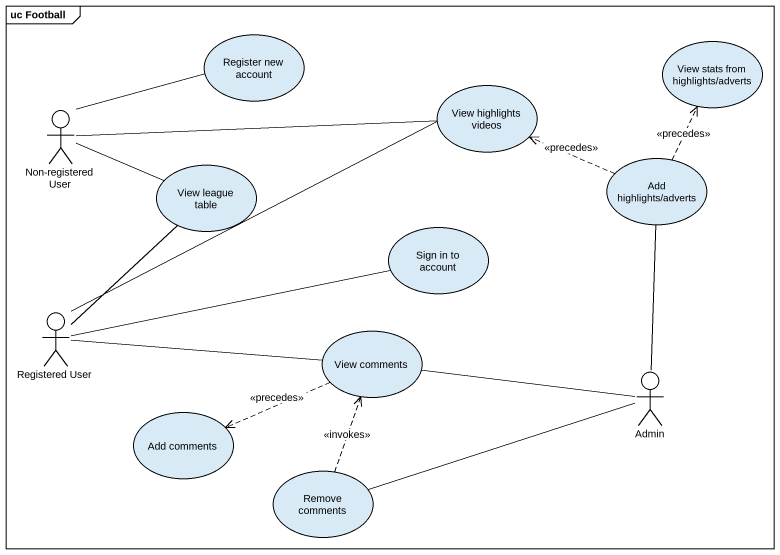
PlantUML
@startuml
mainframe uc Football
usecase "Register new account" as Register_new_account
usecase "View stats from highlights/adverts" as View_stats_from_highlights
actor "Non-registered User" as Non_registered_User
usecase "View highlights videos" as View_highlights_videos
usecase "View league table" as View_league_table
usecase "Add highlights/adverts" as Add_highlights_adverts
usecase "Sign in to account" as Sign_in_to_account
actor "Registered User" as Registered_User
usecase "View comments" as View_comments
actor Admin
usecase "Add comments" as Add_comments
usecase "Remove comments" as Remove_comments
Non_registered_User -right- Register_new_account
View_highlights_videos -left- Non_registered_User
View_league_table -left- Non_registered_User
Add_highlights_adverts .up.> View_stats_from_highlights : <<precedes>>
Add_highlights_adverts .left.> View_highlights_videos : <<precedes>>
Sign_in_to_account -left- Registered_User
Registered_User -right- View_highlights_videos
Registered_User -up- View_league_table
Registered_User -right- View_comments
View_comments .left.> Add_comments : <<precedes>>
Admin -up- Add_highlights_adverts
Admin -left- View_comments
Admin -left- Remove_comments
Remove_comments .up.> View_comments : <<invokes>>
@enduml
